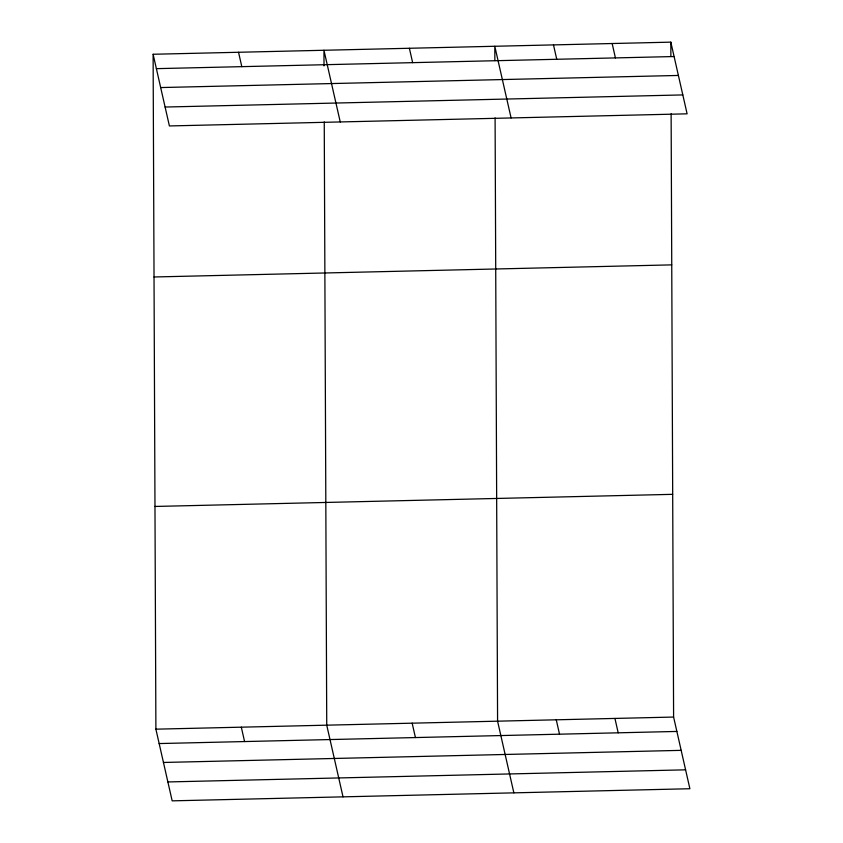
<?xml version="1.0" encoding="UTF-8"?>
<svg xmlns="http://www.w3.org/2000/svg" width="843" height="843" viewBox="0 0 843 843"><rect width="100%" height="100%" fill="white"/><g stroke="black" fill="none" stroke-linecap="round" stroke-linejoin="round"><path stroke-width="1.26" d="M153.11 54.268L670.828 42.15L687.108 113.826L169.401 125.944L153.11 54.268L155.892 729.174L172.172 800.85L689.89 788.732L673.599 717.056L671.123 113.784M156.376 68.652L674.094 56.534M160.676 87.556L678.394 75.448M165.102 107.04L682.819 94.922M154.027 276.978L671.745 264.871M154.975 506.453L672.682 494.335M155.892 729.174L673.599 717.056M159.158 743.558L676.866 731.439M163.458 762.462L681.165 750.354M167.883 781.946L685.591 769.828M612.155 43.52L615.422 57.914M553.482 44.9L556.749 59.284M511.09 117.946L494.799 46.27L494.862 60.591M614.926 718.426L618.193 732.82M409.382 48.272L412.649 62.656M556.254 719.806L559.52 734.19M513.861 792.852L497.581 721.176L495.094 117.904M340.245 121.95L323.954 50.264L324.018 65.891M412.153 723.178L415.43 737.562M238.537 52.266L241.804 66.65M343.017 796.856L326.736 725.17L324.249 121.898M241.309 727.172L244.575 741.555M670.828 42.15L670.88 56.481"/></g></svg>
